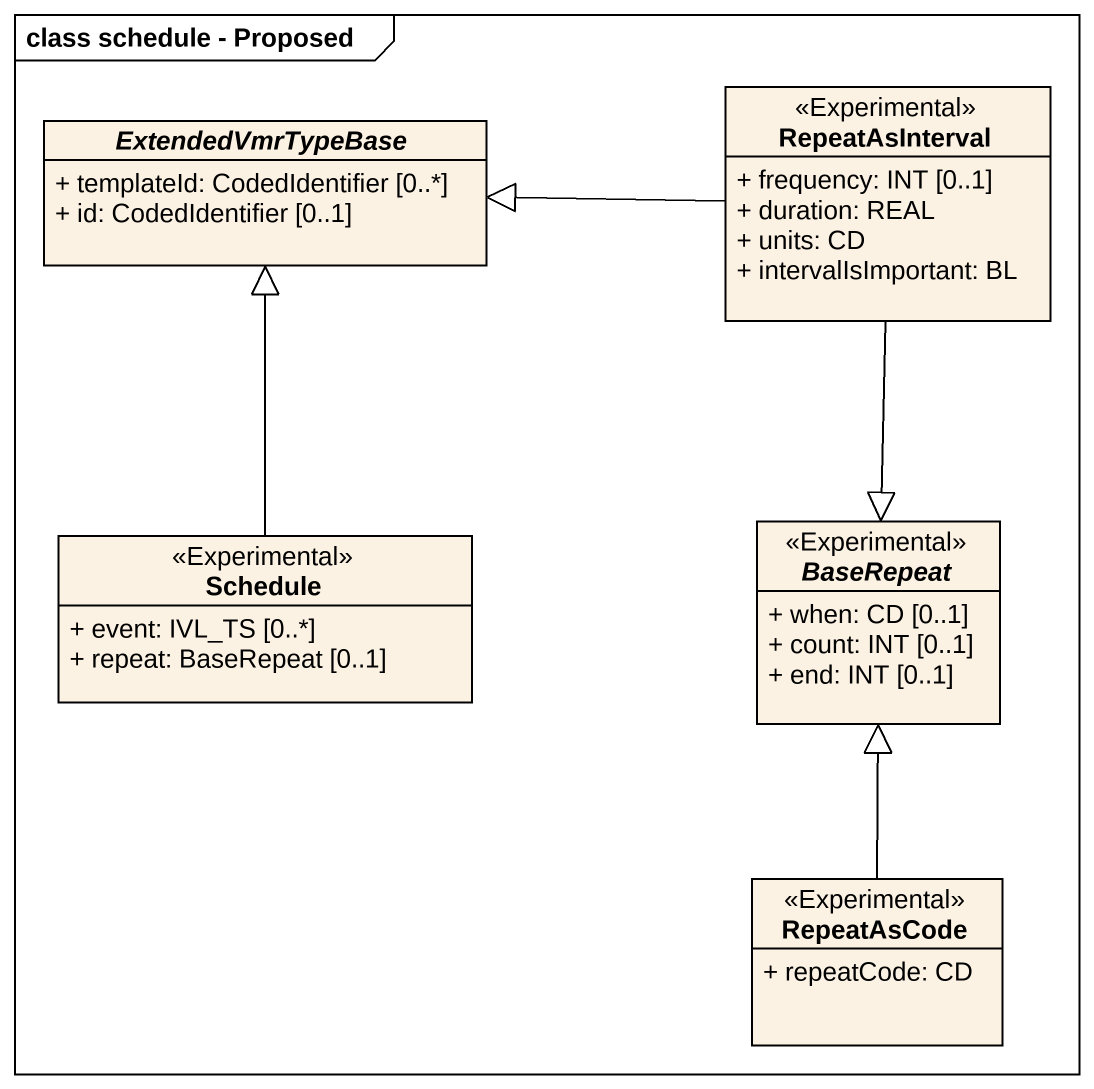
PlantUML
@startuml
mainframe class schedule - Proposed
hide circle
hide empty members
skinparam classAttributeIconSize 0
abstract class ExtendedVmrTypeBase {
  + templateId: CodedIdentifier [0..*]
  + id: CodedIdentifier [0..1]
}
class RepeatAsInterval <<Experimental>> {
  + frequency: INT [0..1]
  + duration: REAL
  + units: CD
  + intervalIsImportant: BL
}
class Schedule <<Experimental>> {
  + event: IVL_TS [0..*]
  + repeat: BaseRepeat [0..1]
}
abstract class BaseRepeat <<Experimental>> {
  + when: CD [0..1]
  + count: INT [0..1]
  + end: INT [0..1]
}
class RepeatAsCode <<Experimental>> {
  + repeatCode: CD
}
RepeatAsInterval -left-|> ExtendedVmrTypeBase
RepeatAsInterval --|> BaseRepeat
Schedule -up-|> ExtendedVmrTypeBase
RepeatAsCode -up-|> BaseRepeat
@enduml
